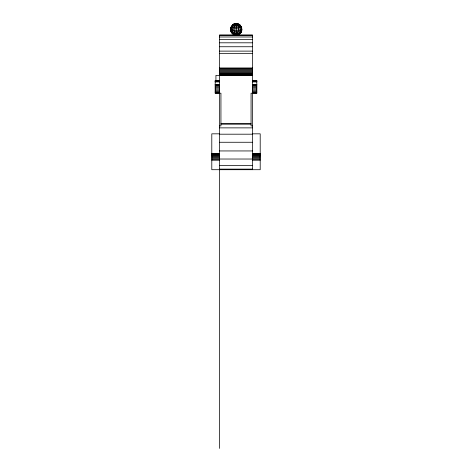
<?xml version="1.0" encoding="UTF-8"?>
<svg xmlns="http://www.w3.org/2000/svg" width="472" height="472" viewBox="0 0 472 472"><rect width="100%" height="100%" fill="white"/><g stroke="black" fill="none" stroke-linecap="round" stroke-linejoin="round"><path stroke-width="0.71" d="M234.177 34.544C228.171 32.975 230.218 23.175 236.218 23.6C242.219 23.175 244.272 32.975 238.266 34.544M238.891 34.438L239.994 33.577L241.8 30.827L236.218 30.178L230.637 30.827L232.442 33.577L233.552 34.438M236.791 34.721C238.785 31.624 239.363 26.521 236.791 23.635L235.646 23.635C233.079 26.521 233.652 31.624 235.646 34.721L237.717 34.881L239.109 34.308L236.218 33.978L233.333 34.308L234.838 34.952M237.28 34.763C242.82 32.09 240.207 20.615 233.552 24.243L232.135 25.282L232.442 25.464C234.077 23.588 236.979 23.034 239.109 24.367L239.994 25.464L240.307 25.282L238.891 24.243L234.177 24.131C231.014 26.81 231.646 32.662 235.162 34.763L235.646 34.721M235.646 23.954L236.218 23.6C239.965 24.19 234.147 23.028 233.333 24.367L234.177 24.603M230.442 29.341L236.218 28.674L242 29.341M240.844 26.692L241.221 26.467L236.218 25.895L231.215 26.467L231.599 26.692M241.375 28.102L241.8 27.854L236.218 27.211L230.637 27.854L231.062 28.102M234.726 34.881L235.162 34.763M240.844 32.432L241.221 32.208L236.218 31.63L231.215 32.208L231.599 32.432M239.994 33.577L240.307 33.4L236.218 32.928L232.135 33.4L232.442 33.577M237.599 34.816C241.487 33.536 242.862 28.037 239.994 25.099L232.442 25.099C229.575 28.037 230.955 33.536 234.838 34.816M236.791 23.954L236.218 23.6L234.838 23.86M219.533 35.441L252.467 35.441M219.533 36.993L252.467 36.993M219.533 39.495L252.467 39.495M219.533 42.804L252.467 42.804M219.533 46.746L252.467 46.746M219.533 51.118L252.467 51.118M219.533 53.572L252.467 53.572M219.533 67.956L252.467 67.956M219.533 68.582L252.467 68.582M219.533 69.349L252.467 69.349M219.533 70.216L252.467 70.216M219.533 71.13L252.467 71.13M219.533 72.045L252.467 72.045M219.533 72.912L252.467 72.912M219.533 73.679L252.467 73.679M219.533 74.305L252.467 74.305M219.533 74.753L252.467 74.753M219.533 75.001L252.467 75.001M252.467 75.355L215.928 75.355L215.928 80.995M219.533 80.753L215.191 80.753L215.191 93.208L220.937 93.208L220.937 125.93L219.533 125.93M252.467 80.753L256.809 80.753L256.809 93.208L251.063 93.208L251.063 125.93L252.467 125.93M215.191 80.795L219.533 80.795M252.467 80.795L256.809 80.795M215.191 80.913L219.533 80.913M252.467 80.913L256.809 80.913M215.191 81.101L219.533 81.101M252.467 81.101L256.809 81.101M215.191 81.343L219.533 81.343M252.467 81.343L256.809 81.343M215.191 81.632L219.533 81.632M252.467 81.632L256.809 81.632M215.191 81.933L219.533 81.933M252.467 81.933L256.809 81.933M215.191 84.364L219.533 84.364M252.467 84.364L256.809 84.364M215.191 84.517L219.533 84.517M252.467 84.517L256.809 84.517M215.191 84.96L219.533 84.96M252.467 84.96L256.809 84.96M215.191 85.662L219.533 85.662M252.467 85.662L256.809 85.662M215.191 86.577L219.533 86.577M252.467 86.577L256.809 86.577M215.191 87.645L219.533 87.645M252.467 87.645L256.809 87.645M215.191 88.783L219.533 88.783M252.467 88.783L256.809 88.783M215.191 89.928L219.533 89.928M252.467 89.928L256.809 89.928M215.191 90.996L219.533 90.996M252.467 90.996L256.809 90.996M215.191 91.91L219.533 91.91M252.467 91.91L256.809 91.91M215.191 92.612L219.533 92.612M252.467 92.612L256.809 92.612M215.191 93.055L219.533 93.013M252.467 93.013L256.809 93.055M220.996 123.64L251.004 123.64M220.996 124.183L251.004 124.183M219.533 127.871L252.467 127.871M219.533 133.83L211.798 133.83L211.798 169.708L260.202 169.708L260.202 133.83L252.467 133.83M219.533 134.195L252.467 134.195M219.533 142.261L252.467 142.261M219.533 150.946L252.467 150.946M219.533 153.736L211.798 153.825L219.533 153.848M252.467 153.736L260.202 153.825L252.467 153.848M211.798 154.108L219.533 154.108M252.467 154.108L260.202 154.108M211.798 154.568L219.533 154.568M252.467 154.568L260.202 154.568M211.798 155.188L219.533 155.188M252.467 155.188L260.202 155.188M211.798 155.937L219.533 155.937M252.467 155.937L260.202 155.937M211.798 156.775L219.533 156.775M252.467 156.775L260.202 156.775M211.798 157.672L219.533 157.672M252.467 157.672L260.202 157.672M211.798 158.568L219.533 158.568M252.467 158.568L260.202 158.568M219.533 159.029L252.467 159.029M211.798 159.43L219.533 159.43M252.467 159.43L260.202 159.43M211.798 160.22L219.533 160.22M252.467 160.22L260.202 160.22M219.533 165.383L252.467 165.383M219.533 169.118L252.467 169.118M230.944 30.084L231.062 31.069M252.467 169.708L252.467 34.91L219.533 34.91L219.533 448.4M236.218 23.6L236.218 35.081"/></g></svg>
